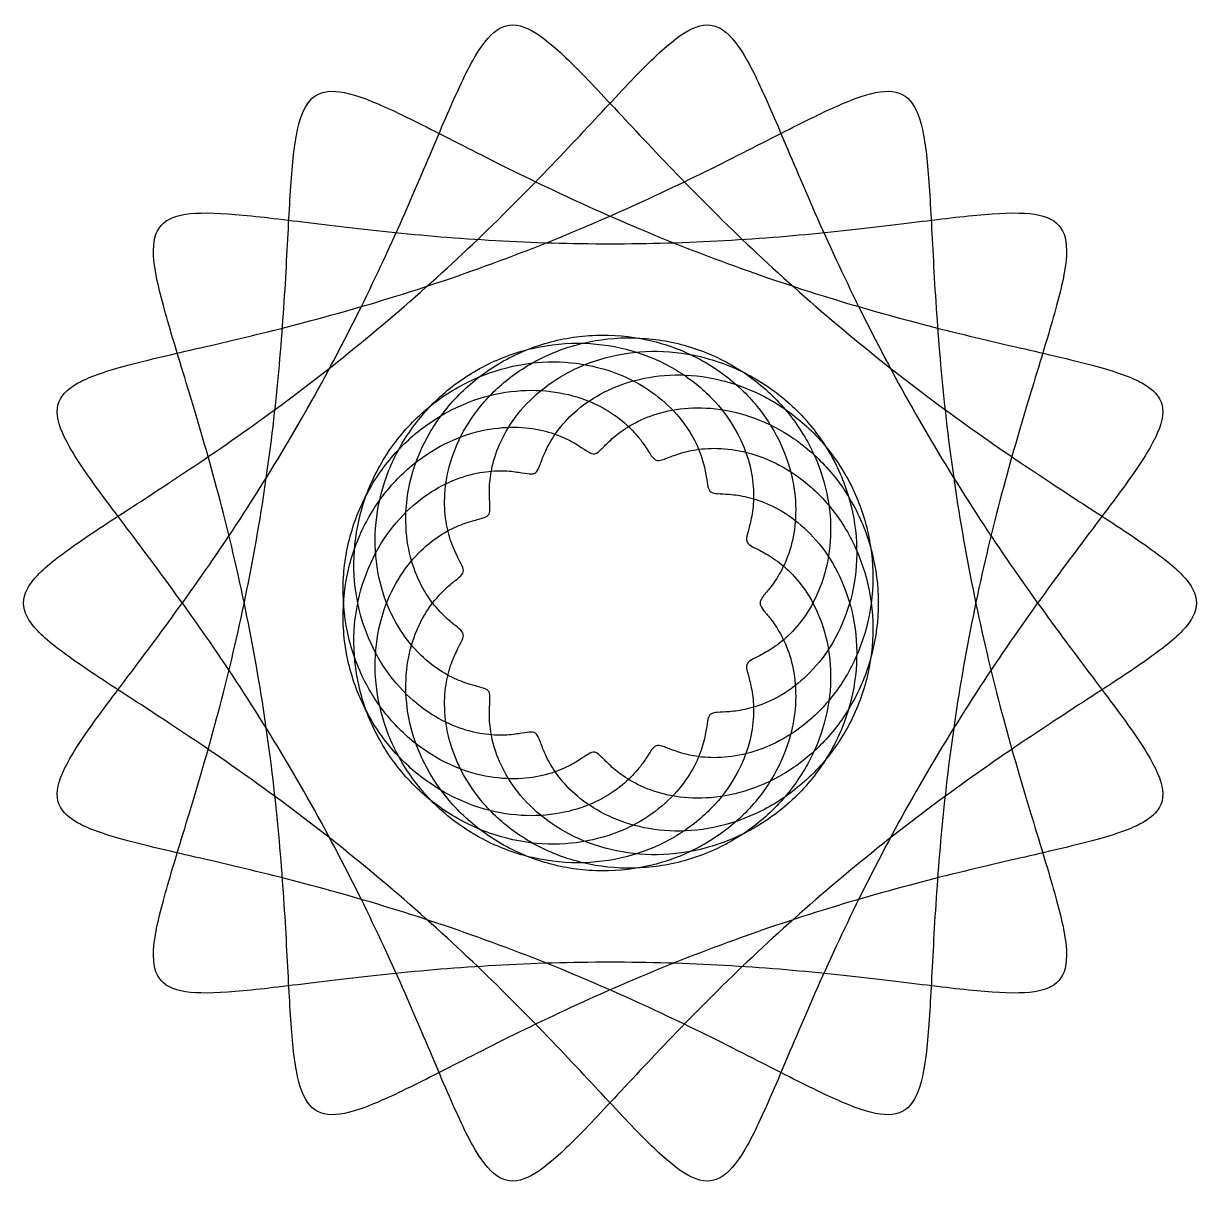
# Model space of a CAD drawing. Extents: x 33 to 134, y 75 to 175.
import ezdxf

# ---------------------------------------------------------------- set-up
doc = ezdxf.new("R2010")
doc.units = 0
doc.layers.get('0').update_dxf_attribs({"linetype": 'CONTINUOUS'})
doc.layers.add('Layer_1', color=7, linetype='CONTINUOUS')

msp = doc.modelspace()

# ---------------------------------------------------------------- linework, layer by layer
at = {"color": 7}
msp.add_lwpolyline([(134.38063, 124.92264), (134.38063, 124.92264)], dxfattribs=at)
for points in [[(71.796605, 171.764942), (72.509586, 173.04469), (73.184738, 173.944109), (73.896663, 174.436604)], [(73.896663, 174.436604), (74.608591, 174.929101), (75.358269, 175.014666), (76.219456, 174.708697)], [(76.219456, 174.708697), (77.080646, 174.402726), (78.054242, 173.705603), (79.198936, 172.67186)], [(88.158842, 172.67186), (89.303535, 173.705603), (90.277132, 174.402726), (91.138321, 174.708697)], [(91.138321, 174.708697), (91.999508, 175.014666), (92.749187, 174.929101), (93.461115, 174.436604)], [(93.461115, 174.436604), (94.17304, 173.944109), (94.848192, 173.04469), (95.561173, 171.764942)], [(79.198936, 172.67186), (80.343629, 171.638117), (81.6601, 170.268472), (83.179988, 168.648249)], [(84.17779, 168.648249), (85.697678, 170.268472), (87.014149, 171.638117), (88.158842, 172.67186)], [(69.480255, 166.851376), (70.331909, 168.825512), (71.083624, 170.485191), (71.796605, 171.764942)], [(95.561173, 171.764942), (96.274153, 170.485191), (97.025869, 168.825512), (97.877523, 166.851376)], [(57.725186, 168.326719), (58.265068, 168.951861), (58.987811, 169.210156), (59.954953, 169.14527)], [(59.954953, 169.14527), (60.922098, 169.080385), (62.134324, 168.693023), (63.624463, 168.057343)], [(79.010042, 163.142198), (80.934244, 165.158162), (82.657905, 167.028022), (84.17779, 168.648249)], [(83.179988, 168.648249), (84.699873, 167.028022), (86.423534, 165.158162), (88.347736, 163.142198)], [(103.733315, 168.057343), (105.223454, 168.693023), (106.43568, 169.080385), (107.402822, 169.14527)], [(107.402822, 169.14527), (108.369966, 169.210156), (109.092709, 168.951861), (109.632592, 168.326719)], [(56.573206, 165.344553), (56.827383, 166.709216), (57.185306, 167.701574), (57.725186, 168.326719)], [(63.624463, 168.057343), (65.114602, 167.42166), (66.883003, 166.538584), (68.925934, 165.500432)], [(98.431844, 165.500432), (100.474774, 166.538584), (102.243176, 167.42166), (103.733315, 168.057343)], [(109.632592, 168.326719), (110.172472, 167.701574), (110.530394, 166.709216), (110.784572, 165.344553)], [(66.587627, 160.083563), (67.676319, 162.589383), (68.628599, 164.877241), (69.480255, 166.851376)], [(97.877523, 166.851376), (98.729179, 164.877241), (99.681459, 162.589383), (100.770151, 160.083563)], [(56.038397, 160.169833), (56.167613, 162.242944), (56.319028, 163.979887), (56.573206, 165.344553)], [(68.925934, 165.500432), (70.968864, 164.462278), (73.28629, 163.270056), (75.835496, 162.019597)], [(91.522279, 162.019597), (94.071488, 163.270056), (96.388913, 164.462278), (98.431844, 165.500432)], [(110.784572, 165.344553), (111.03875, 163.979887), (111.190165, 162.242944), (111.319381, 160.169833)], [(72.676419, 156.76592), (74.961123, 158.965193), (77.085839, 161.126233), (79.010042, 163.142198)], [(88.347736, 163.142198), (90.271939, 161.126233), (92.396654, 158.965193), (94.681359, 156.76592)], [(75.835496, 162.019597), (78.384705, 160.76914), (81.165274, 159.461379), (84.098988, 158.18094)], [(83.25879, 158.18094), (86.192504, 159.461379), (88.973073, 160.76914), (91.522279, 162.019597)], [(55.6461, 153.017221), (55.80126, 155.687854), (55.909185, 158.096719), (56.038397, 160.169833)], [(62.908815, 152.028323), (64.273478, 154.85492), (65.498938, 157.577743), (66.587627, 160.083563)], [(100.770151, 160.083563), (101.85884, 157.577743), (103.0843, 154.85492), (104.448963, 152.028323)], [(111.319381, 160.169833), (111.448593, 158.096719), (111.556518, 155.687854), (111.711678, 153.017221)], [(44.554143, 157.079505), (44.913824, 157.789991), (45.577258, 158.223953), (46.583515, 158.446217)], [(46.583515, 158.446217), (47.58977, 158.668479), (48.93921, 158.679951), (50.632857, 158.562784)], [(50.632857, 158.562784), (52.326503, 158.445613), (54.364331, 158.200794), (56.70681, 157.91339)], [(110.650968, 157.91339), (112.993447, 158.200794), (115.031274, 158.445613), (116.724921, 158.562784)], [(116.724921, 158.562784), (118.418568, 158.679951), (119.768008, 158.668479), (120.774262, 158.446217)], [(120.774262, 158.446217), (121.78052, 158.223953), (122.443954, 157.789991), (122.803635, 157.079505)], [(56.70681, 157.91339), (59.049285, 157.625986), (61.69599, 157.296912), (64.570235, 156.999668)], [(74.105299, 154.484582), (77.238967, 155.648097), (80.325076, 156.900498), (83.25879, 158.18094)], [(84.098988, 158.18094), (87.032702, 156.900498), (90.118811, 155.648097), (93.252479, 154.484582)], [(102.787543, 156.999668), (105.661787, 157.296912), (108.308493, 157.625986), (110.650968, 157.91339)], [(44.315177, 154.081041), (44.137845, 155.381326), (44.194462, 156.369019), (44.554143, 157.079505)], [(64.570235, 156.999668), (67.444476, 156.702423), (70.545503, 156.437707), (73.768311, 156.255143)], [(65.417971, 150.151438), (67.947433, 152.330095), (70.391711, 154.566647), (72.676419, 156.76592)], [(73.768311, 156.255143), (76.991123, 156.072579), (80.334745, 155.972545), (83.678889, 155.972545)], [(83.678889, 155.972545), (87.023033, 155.972545), (90.366655, 156.072579), (93.589464, 156.255143)], [(93.589464, 156.255143), (96.812275, 156.437707), (99.913302, 156.702423), (102.787543, 156.999668)], [(94.681359, 156.76592), (96.966066, 154.566647), (99.410345, 152.330095), (101.939807, 150.151438)], [(122.803635, 157.079505), (123.163316, 156.369019), (123.219932, 155.381326), (123.042601, 154.081041)], [(64.682946, 151.290464), (67.79137, 152.246837), (70.97163, 153.321067), (74.105299, 154.484582)], [(93.252479, 154.484582), (96.386148, 153.321067), (99.566408, 152.246837), (102.674829, 151.290464)], [(45.459331, 149.243326), (44.902876, 151.167528), (44.492508, 152.780759), (44.315177, 154.081041)], [(123.042601, 154.081041), (122.865269, 152.780759), (122.454901, 151.167528), (121.898447, 149.243326)], [(54.992518, 144.325355), (55.287844, 147.414944), (55.49094, 150.346592), (55.6461, 153.017221)], [(111.711678, 153.017221), (111.866838, 150.346592), (112.069931, 147.414944), (112.365259, 144.325355)], [(55.693118, 148.768151), (58.538988, 149.495602), (61.574525, 150.334095), (64.682946, 151.290464)], [(58.430741, 143.355911), (60.040306, 146.272398), (61.544152, 149.201726), (62.908815, 152.028323)], [(102.674829, 151.290464), (105.783253, 150.334095), (108.81879, 149.495602), (111.66466, 148.768151)], [(104.448963, 152.028323), (105.813626, 149.201726), (107.317472, 146.272398), (108.927036, 143.355911)], [(57.675746, 143.862085), (60.274612, 145.852762), (62.888512, 147.972784), (65.417971, 150.151438)], [(101.939807, 150.151438), (104.469266, 147.972784), (107.083163, 145.852762), (109.682032, 143.862085)], [(47.473715, 142.579667), (46.717334, 145.083977), (46.015786, 147.319124), (45.459331, 149.243326)], [(121.898447, 149.243326), (121.341989, 147.319124), (120.640444, 145.083977), (119.884063, 142.579667)], [(47.827345, 146.878239), (50.192011, 147.42393), (52.847248, 148.040704), (55.693118, 148.768151)], [(111.66466, 148.768151), (114.510529, 148.040704), (117.165766, 147.42393), (119.530433, 146.878239)], [(41.677446, 145.387979), (43.389319, 145.857244), (45.462675, 146.332545), (47.827345, 146.878239)], [(119.530433, 146.878239), (121.895102, 146.332545), (123.968459, 145.857244), (125.680332, 145.387979)], [(37.659228, 143.918583), (38.615597, 144.454585), (39.965574, 144.918714), (41.677446, 145.387979)], [(125.680332, 145.387979), (127.392204, 144.918714), (128.74218, 144.454585), (129.69855, 143.918583)], [(53.816764, 134.704866), (54.309258, 137.98921), (54.697193, 141.23577), (54.992518, 144.325355)], [(112.365259, 144.325355), (112.660585, 141.23577), (113.048519, 137.98921), (113.541014, 134.704866)], [(35.961018, 142.016665), (36.140111, 142.773729), (36.702856, 143.382581), (37.659228, 143.918583)], [(50.038748, 138.316836), (52.493997, 140.010482), (55.076877, 141.871405), (57.675746, 143.862085)], [(53.352206, 134.750628), (55.106299, 137.536745), (56.821177, 140.439424), (58.430741, 143.355911)], [(108.927036, 143.355911), (110.536601, 140.439424), (112.251479, 137.536745), (114.005572, 134.750628)], [(109.682032, 143.862085), (112.2809, 141.871405), (114.863781, 140.010482), (117.31903, 138.316836)], [(129.69855, 143.918583), (130.654922, 143.382581), (131.217667, 142.773729), (131.39676, 142.016665)], [(36.524644, 139.238687), (35.986108, 140.353425), (35.781923, 141.259601), (35.961018, 142.016665)], [(49.825616, 134.338634), (49.040384, 137.302303), (48.230096, 140.07536), (47.473715, 142.579667)], [(119.884063, 142.579667), (119.127682, 140.07536), (118.317394, 137.302303), (117.532161, 134.338634)], [(131.39676, 142.016665), (131.575855, 141.259601), (131.37167, 140.353425), (130.833134, 139.238687)], [(39.0615, 135.235178), (37.935352, 136.799965), (37.063178, 138.123948), (36.524644, 139.238687)], [(130.833134, 139.238687), (130.2946, 138.123948), (129.422426, 136.799965), (128.296278, 135.235178)], [(43.167706, 133.738791), (45.256907, 135.096844), (47.583496, 136.623186), (50.038748, 138.316836)], [(117.31903, 138.316836), (119.774281, 136.623186), (122.100871, 135.096844), (124.190071, 133.738791)], [(43.101096, 129.821524), (41.566832, 131.864454), (40.187646, 133.670394), (39.0615, 135.235178)], [(128.296278, 135.235178), (127.170132, 133.670394), (125.790946, 131.864454), (124.256679, 129.821524)], [(48.06462, 126.821135), (49.805545, 129.295696), (51.598116, 131.964508), (53.352206, 134.750628)], [(52.048763, 124.983642), (51.370312, 128.221434), (50.610849, 131.374965), (49.825616, 134.338634)], [(52.048763, 124.86164), (52.727217, 128.099435), (53.324266, 131.420519), (53.816764, 134.704866)], [(113.541014, 134.704866), (114.033512, 131.420519), (114.630561, 128.099435), (115.309015, 124.86164)], [(114.005572, 134.750628), (115.759662, 131.964508), (117.552233, 129.295696), (119.293157, 126.821135)], [(117.532161, 134.338634), (116.746929, 131.374965), (115.987466, 128.221434), (115.309015, 124.983642)], [(37.705916, 130.135349), (39.227644, 131.190615), (41.078506, 132.380735), (43.167706, 133.738791)], [(124.190071, 133.738791), (126.279272, 132.380735), (128.130133, 131.190615), (129.651862, 130.135349)], [(34.190457, 127.312785), (34.992313, 128.158989), (36.184185, 129.080084), (37.705916, 130.135349)], [(48.06462, 123.024145), (46.323696, 125.498706), (44.635364, 127.778593), (43.101096, 129.821524)], [(124.256679, 129.821524), (122.722414, 127.778593), (121.034082, 125.498706), (119.293157, 123.024145)], [(129.651862, 130.135349), (131.173593, 129.080084), (132.365465, 128.158989), (133.16732, 127.312785)], [(32.977147, 124.92264), (32.977147, 125.694365), (33.388599, 126.466582), (34.190457, 127.312785)], [(43.101096, 120.023759), (44.635364, 122.066689), (46.323696, 124.346576), (48.06462, 126.821135)], [(119.293157, 126.821135), (121.034082, 124.346576), (122.722414, 122.066689), (124.256679, 120.023759)], [(133.16732, 127.312785), (133.969179, 126.466582), (134.38063, 125.694365), (134.38063, 124.92264)], [(34.190457, 122.532497), (33.388599, 123.378701), (32.977147, 124.150914), (32.977147, 124.92264)], [(49.825616, 115.506645), (50.610849, 118.470314), (51.370312, 121.623846), (52.048763, 124.86164)], [(53.816764, 115.140417), (53.324266, 118.424761), (52.727217, 121.745848), (52.048763, 124.983642)], [(115.309015, 124.983642), (114.630561, 121.745848), (114.033512, 118.424761), (113.541014, 115.140417)], [(115.309015, 124.86164), (115.987466, 121.623846), (116.746929, 118.470314), (117.532161, 115.506645)], [(134.38063, 124.92264), (134.38063, 124.150914), (133.969179, 123.378701), (133.16732, 122.532497)], [(53.352206, 115.094654), (51.598116, 117.880772), (49.805545, 120.549584), (48.06462, 123.024145)], [(119.293157, 123.024145), (117.552233, 120.549584), (115.759662, 117.880772), (114.005572, 115.094654)], [(37.705916, 119.709933), (36.184185, 120.765199), (34.992313, 121.686293), (34.190457, 122.532497)], [(133.16732, 122.532497), (132.365465, 121.686293), (131.173593, 120.765199), (129.651862, 119.709933)], [(43.167706, 116.106492), (41.078506, 117.464545), (39.227644, 118.654668), (37.705916, 119.709933)], [(39.0615, 114.610101), (40.187646, 116.174888), (41.566832, 117.980828), (43.101096, 120.023759)], [(129.651862, 119.709933), (128.130133, 118.654668), (126.279272, 117.464545), (124.190071, 116.106492)], [(124.256679, 120.023759), (125.790946, 117.980828), (127.170132, 116.174888), (128.296278, 114.610101)], [(50.038748, 111.528446), (47.583496, 113.222093), (45.256907, 114.748436), (43.167706, 116.106492)], [(124.190071, 116.106492), (122.100871, 114.748436), (119.774281, 113.222093), (117.31903, 111.528446)], [(36.524644, 110.606593), (37.063178, 111.721334), (37.935352, 113.045315), (39.0615, 114.610101)], [(47.473715, 107.265612), (48.230096, 109.769923), (49.040384, 112.542979), (49.825616, 115.506645)], [(58.430741, 106.489372), (56.821177, 109.405859), (55.106299, 112.308534), (53.352206, 115.094654)], [(54.992518, 105.519924), (54.697193, 108.609512), (54.309258, 111.85607), (53.816764, 115.140417)], [(114.005572, 115.094654), (112.251479, 112.308534), (110.536601, 109.405859), (108.927036, 106.489372)], [(113.541014, 115.140417), (113.048519, 111.85607), (112.660585, 108.609512), (112.365259, 105.519924)], [(117.532161, 115.506645), (118.317394, 112.542979), (119.127682, 109.769923), (119.884063, 107.265612)], [(128.296278, 114.610101), (129.422426, 113.045315), (130.2946, 111.721334), (130.833134, 110.606593)], [(35.961018, 107.828618), (35.781923, 108.585679), (35.986108, 109.491855), (36.524644, 110.606593)], [(57.675746, 105.983197), (55.076877, 107.973875), (52.493997, 109.834797), (50.038748, 111.528446)], [(117.31903, 111.528446), (114.863781, 109.834797), (112.2809, 107.973875), (109.682032, 105.983197)], [(130.833134, 110.606593), (131.37167, 109.491855), (131.575855, 108.585679), (131.39676, 107.828618)], [(37.659228, 105.926699), (36.702856, 106.462702), (36.140111, 107.071554), (35.961018, 107.828618)], [(131.39676, 107.828618), (131.217667, 107.071554), (130.654922, 106.462702), (129.69855, 105.926699)], [(45.459331, 100.601956), (46.015786, 102.526159), (46.717334, 104.761302), (47.473715, 107.265612)], [(62.908815, 97.816956), (61.544152, 100.643553), (60.040306, 103.572884), (58.430741, 106.489372)], [(108.927036, 106.489372), (107.317472, 103.572884), (105.813626, 100.643553), (104.448963, 97.816956)], [(119.884063, 107.265612), (120.640444, 104.761302), (121.341989, 102.526159), (121.898447, 100.601956)], [(41.677446, 104.457304), (39.965574, 104.926566), (38.615597, 105.390697), (37.659228, 105.926699)], [(55.6461, 96.828058), (55.49094, 99.498688), (55.287844, 102.430336), (54.992518, 105.519924)], [(65.417971, 99.693841), (62.888512, 101.872498), (60.274612, 103.992518), (57.675746, 105.983197)], [(109.682032, 105.983197), (107.083163, 103.992518), (104.469266, 101.872498), (101.939807, 99.693841)], [(112.365259, 105.519924), (112.069931, 102.430336), (111.866838, 99.498688), (111.711678, 96.828058)], [(129.69855, 105.926699), (128.74218, 105.390697), (127.392204, 104.926566), (125.680332, 104.457304)], [(47.827345, 102.967043), (45.462675, 103.512737), (43.389319, 103.988039), (41.677446, 104.457304)], [(125.680332, 104.457304), (123.968459, 103.988039), (121.895102, 103.512737), (119.530433, 102.967043)], [(55.693118, 101.077128), (52.847248, 101.804579), (50.192011, 102.42135), (47.827345, 102.967043)], [(119.530433, 102.967043), (117.165766, 102.42135), (114.510529, 101.804579), (111.66466, 101.077128)], [(44.315177, 95.764238), (44.492508, 97.064524), (44.902876, 98.677751), (45.459331, 100.601956)], [(64.682946, 98.554815), (61.574525, 99.511187), (58.538988, 100.349681), (55.693118, 101.077128)], [(111.66466, 101.077128), (108.81879, 100.349681), (105.783253, 99.511187), (102.674829, 98.554815)], [(121.898447, 100.601956), (122.454901, 98.677751), (122.865269, 97.064524), (123.042601, 95.764238)], [(72.676419, 93.079362), (70.391711, 95.278636), (67.947433, 97.515187), (65.417971, 99.693841)], [(101.939807, 99.693841), (99.410345, 97.515187), (96.966066, 95.278636), (94.681359, 93.079362)], [(74.105299, 95.360697), (70.97163, 96.524215), (67.79137, 97.598446), (64.682946, 98.554815)], [(102.674829, 98.554815), (99.566408, 97.598446), (96.386148, 96.524215), (93.252479, 95.360697)], [(66.587627, 89.761716), (65.498938, 92.267536), (64.273478, 94.99036), (62.908815, 97.816956)], [(104.448963, 97.816956), (103.0843, 94.99036), (101.85884, 92.267536), (100.770151, 89.761716)], [(56.038397, 89.675449), (55.909185, 91.748561), (55.80126, 94.157429), (55.6461, 96.828058)], [(111.711678, 96.828058), (111.556518, 94.157429), (111.448593, 91.748561), (111.319381, 89.675449)], [(44.554143, 92.765777), (44.194462, 93.47626), (44.137845, 94.463956), (44.315177, 95.764238)], [(83.25879, 91.664343), (80.325076, 92.944782), (77.238967, 94.197183), (74.105299, 95.360697)], [(93.252479, 95.360697), (90.118811, 94.197183), (87.032702, 92.944782), (84.098988, 91.664343)], [(123.042601, 95.764238), (123.219932, 94.463956), (123.163316, 93.47626), (122.803635, 92.765777)], [(73.768311, 93.59014), (70.545503, 93.407573), (67.444476, 93.14286), (64.570235, 92.845615)], [(83.678889, 93.872737), (80.334745, 93.872737), (76.991123, 93.772703), (73.768311, 93.59014)], [(93.589464, 93.59014), (90.366655, 93.772703), (87.023033, 93.872737), (83.678889, 93.872737)], [(102.787543, 92.845615), (99.913302, 93.14286), (96.812275, 93.407573), (93.589464, 93.59014)], [(46.583515, 91.399065), (45.577258, 91.621326), (44.913824, 92.055291), (44.554143, 92.765777)], [(64.570235, 92.845615), (61.69599, 92.54837), (59.049285, 92.219296), (56.70681, 91.931892)], [(79.010042, 86.703082), (77.085839, 88.719046), (74.961123, 90.880087), (72.676419, 93.079362)], [(94.681359, 93.079362), (92.396654, 90.880087), (90.271939, 88.719046), (88.347736, 86.703082)], [(110.650968, 91.931892), (108.308493, 92.219296), (105.661787, 92.54837), (102.787543, 92.845615)], [(122.803635, 92.765777), (122.443954, 92.055291), (121.78052, 91.621326), (120.774262, 91.399065)], [(50.632857, 91.282499), (48.93921, 91.165329), (47.58977, 91.176801), (46.583515, 91.399065)], [(56.70681, 91.931892), (54.364331, 91.644485), (52.326503, 91.399669), (50.632857, 91.282499)], [(84.098988, 91.664343), (81.165274, 90.3839), (78.384705, 89.076142), (75.835496, 87.825683)], [(91.522279, 87.825683), (88.973073, 89.076142), (86.192504, 90.3839), (83.25879, 91.664343)], [(116.724921, 91.282499), (115.031274, 91.399669), (112.993447, 91.644485), (110.650968, 91.931892)], [(120.774262, 91.399065), (119.768008, 91.176801), (118.418568, 91.165329), (116.724921, 91.282499)], [(56.573206, 84.50073), (56.319028, 85.865393), (56.167613, 87.602338), (56.038397, 89.675449)], [(69.480255, 82.993903), (68.628599, 84.968039), (67.676319, 87.255896), (66.587627, 89.761716)], [(100.770151, 89.761716), (99.681459, 87.255896), (98.729179, 84.968039), (97.877523, 82.993903)], [(111.319381, 89.675449), (111.190165, 87.602338), (111.03875, 85.865393), (110.784572, 84.50073)], [(75.835496, 87.825683), (73.28629, 86.575224), (70.968864, 85.383002), (68.925934, 84.34485)], [(98.431844, 84.34485), (96.388913, 85.383002), (94.071488, 86.575224), (91.522279, 87.825683)], [(84.17779, 81.197034), (82.657905, 82.817257), (80.934244, 84.687118), (79.010042, 86.703082)], [(88.347736, 86.703082), (86.423534, 84.687118), (84.699873, 82.817257), (83.179988, 81.197034)], [(57.725186, 81.518564), (57.185306, 82.143706), (56.827383, 83.136067), (56.573206, 84.50073)], [(68.925934, 84.34485), (66.883003, 83.306696), (65.114602, 82.423619), (63.624463, 81.787939)], [(103.733315, 81.787939), (102.243176, 82.423619), (100.474774, 83.306696), (98.431844, 84.34485)], [(110.784572, 84.50073), (110.530394, 83.136067), (110.172472, 82.143706), (109.632592, 81.518564)], [(71.796605, 78.080341), (71.083624, 79.360089), (70.331909, 81.019767), (69.480255, 82.993903)], [(97.877523, 82.993903), (97.025869, 81.019767), (96.274153, 79.360089), (95.561173, 78.080341)], [(59.954953, 80.700012), (58.987811, 80.635126), (58.265068, 80.893419), (57.725186, 81.518564)], [(63.624463, 81.787939), (62.134324, 81.152256), (60.922098, 80.764895), (59.954953, 80.700012)], [(83.179988, 81.197034), (81.6601, 79.576807), (80.343629, 78.207163), (79.198936, 77.17342)], [(88.158842, 77.17342), (87.014149, 78.207163), (85.697678, 79.576807), (84.17779, 81.197034)], [(107.402822, 80.700012), (106.43568, 80.764895), (105.223454, 81.152256), (103.733315, 81.787939)], [(109.632592, 81.518564), (109.092709, 80.893419), (108.369966, 80.635126), (107.402822, 80.700012)], [(73.896663, 75.408676), (73.184738, 75.901173), (72.509586, 76.80059), (71.796605, 78.080341)], [(79.198936, 77.17342), (78.054242, 76.139679), (77.080646, 75.442556), (76.219456, 75.136585)], [(91.138321, 75.136585), (90.277132, 75.442556), (89.303535, 76.139679), (88.158842, 77.17342)], [(95.561173, 78.080341), (94.848192, 76.80059), (94.17304, 75.901173), (93.461115, 75.408676)], [(76.219456, 75.136585), (75.358269, 74.830614), (74.608591, 74.916181), (73.896663, 75.408676)], [(93.461115, 75.408676), (92.749187, 74.916181), (91.999508, 74.830614), (91.138321, 75.136585)]]:
    msp.add_open_spline(points, degree=3, dxfattribs=at)
at = {"layer": 'Layer_1', "color": 7}
msp.add_lwpolyline([(96.649103, 124.92264), (96.649103, 124.92264)], dxfattribs=at)
for points in [[(78.045155, 147.344721), (79.469028, 147.76815), (80.955001, 148.013486), (82.445087, 148.06966)], [(82.445087, 148.06966), (83.935172, 148.125836), (85.42883, 147.99285), (86.868003, 147.680726)], [(73.405743, 145.695872), (74.754545, 146.330536), (76.179894, 146.79224), (77.62437, 147.067904)], [(74.011423, 145.571372), (75.26, 146.319969), (76.621279, 146.921289), (78.045155, 147.344721)], [(77.62437, 147.067904), (79.068843, 147.343567), (80.531905, 147.433189), (81.955778, 147.344721)], [(78.83214, 146.573128), (80.126329, 147.102239), (81.518204, 147.48095), (82.957379, 147.680726)], [(81.955778, 147.344721), (83.379654, 147.25625), (84.763844, 146.989889), (86.058034, 146.573128)], [(82.957379, 147.680726), (84.396552, 147.8805), (85.882525, 147.901136), (87.357311, 147.733654)], [(86.868003, 147.680726), (88.307175, 147.3686), (89.691365, 146.877536), (90.970258, 146.237123)], [(87.357311, 147.733654), (88.832097, 147.566175), (90.29516, 147.210584), (91.68872, 146.678967)], [(75.279925, 144.579491), (76.341831, 145.364887), (77.537953, 146.044021), (78.83214, 146.573128)], [(80.192149, 144.915496), (81.269355, 145.477237), (82.465474, 145.931671), (83.744364, 146.237123)], [(83.744364, 146.237123), (85.023254, 146.542578), (86.384534, 146.698683), (87.778096, 146.678967)], [(86.058034, 146.573128), (87.352223, 146.156371), (88.556028, 145.58959), (89.633233, 144.915496)], [(87.778096, 146.678967), (89.171659, 146.659268), (90.597008, 146.463522), (91.996723, 146.084808)], [(90.970258, 146.237123), (92.249148, 145.59671), (93.422354, 144.80732), (94.45395, 143.91374)], [(91.68872, 146.678967), (93.082285, 146.147354), (94.405851, 145.439924), (95.60967, 144.588276)], [(91.996723, 146.084808), (93.396435, 145.706094), (94.769977, 145.144404), (96.060404, 144.413745)], [(69.639742, 143.306149), (70.785183, 144.253792), (72.056941, 145.061208), (73.405743, 145.695872)], [(70.640513, 142.930644), (71.627348, 143.927273), (72.762844, 144.822775), (74.011423, 145.571372)], [(73.252686, 144.802681), (74.594026, 145.27739), (75.967565, 145.573108), (77.316367, 145.695872)], [(77.316367, 145.695872), (78.665169, 145.818636), (79.988737, 145.768643), (81.237317, 145.571372)], [(81.237317, 145.571372), (82.485893, 145.374105), (83.659102, 145.029929), (84.721009, 144.579491)], [(69.383227, 142.856471), (70.602749, 143.67428), (71.911348, 144.327972), (73.252686, 144.802681)], [(72.514892, 141.958425), (73.290537, 142.902919), (74.218018, 143.794092), (75.279925, 144.579491)], [(77.335609, 142.960182), (78.156864, 143.685188), (79.114944, 144.353753), (80.192149, 144.915496)], [(84.721009, 144.579491), (85.782915, 144.129053), (86.733309, 143.572838), (87.554565, 142.960182)], [(85.012866, 143.91374), (86.044461, 144.255994), (87.179957, 144.494057), (88.383776, 144.588276)], [(88.383776, 144.588276), (89.587595, 144.682496), (90.859353, 144.632504), (92.149778, 144.413745)], [(89.633233, 144.915496), (90.710439, 144.241403), (91.66083, 143.460485), (92.466789, 142.624176)], [(92.149778, 144.413745), (93.440205, 144.194986), (94.748804, 143.807266), (96.019239, 143.245407)], [(95.60967, 144.588276), (96.813486, 143.736629), (97.897174, 142.741141), (98.825631, 141.648517)], [(96.060404, 144.413745), (97.350828, 143.683088), (98.557647, 142.783669), (99.632186, 141.748875)], [(66.617997, 140.09124), (67.475552, 141.27102), (68.494298, 142.358506), (69.639742, 143.306149)], [(73.293851, 142.856471), (74.513375, 143.16238), (75.720191, 143.304374), (76.865632, 143.306149)], [(76.865632, 143.306149), (78.011076, 143.307843), (79.094765, 143.169847), (80.081597, 142.930644)], [(82.247833, 142.624176), (83.053789, 143.125527), (83.981273, 143.571486), (85.012866, 143.91374)], [(94.45395, 143.91374), (95.485545, 143.020157), (96.375316, 142.022874), (97.106201, 140.97533)], [(96.019239, 143.245407), (97.289674, 142.683545), (98.52141, 141.947551), (99.658822, 141.053057)], [(66.041321, 139.945461), (67.03375, 141.05694), (68.163705, 142.038661), (69.383227, 142.856471)], [(68.14321, 139.693203), (68.815718, 140.836742), (69.653678, 141.934013), (70.640513, 142.930644)], [(69.65427, 141.441993), (70.842592, 142.08054), (72.074329, 142.550561), (73.293851, 142.856471)], [(75.279925, 140.668865), (75.82993, 141.454264), (76.514353, 142.235178), (77.335609, 142.960182)], [(80.081597, 142.930644), (81.068432, 142.691438), (81.958203, 142.351592), (82.733848, 141.958425)], [(80.192149, 141.00487), (80.757454, 141.566613), (81.441877, 142.122828), (82.247833, 142.624176)], [(87.554565, 142.960182), (88.37582, 142.347528), (89.067928, 141.678963), (89.633233, 141.00487)], [(92.466789, 142.624176), (93.272745, 141.78787), (93.934255, 140.896697), (94.45395, 140.003114)], [(66.275938, 139.037101), (67.321563, 139.996385), (68.465946, 140.803448), (69.65427, 141.441993)], [(70.640513, 139.020018), (71.115448, 140.016649), (71.739246, 141.013932), (72.514892, 141.958425)], [(78.83214, 139.347238), (79.180461, 139.876345), (79.626844, 140.443129), (80.192149, 141.00487)], [(82.733848, 141.958425), (83.509491, 141.565262), (84.171003, 141.119303), (84.721009, 140.668865)], [(85.012866, 140.003114), (85.532561, 140.345367), (86.15636, 140.685214), (86.887245, 140.97533)], [(86.887245, 140.97533), (87.61813, 141.265446), (88.45609, 141.505306), (89.384547, 141.648517)], [(89.384547, 141.648517), (90.313008, 141.791725), (91.331754, 141.837801), (92.406292, 141.748875)], [(89.633233, 141.00487), (90.198538, 140.330779), (90.637233, 139.651645), (90.970258, 139.011232)], [(92.406292, 141.748875), (93.480831, 141.659947), (94.610784, 141.435654), (95.748196, 141.053057)], [(95.748196, 141.053057), (96.88561, 140.670462), (98.02999, 140.129371), (99.126525, 139.426034)], [(97.106201, 140.97533), (97.837083, 139.927789), (98.409074, 138.830517), (98.825631, 137.737891)], [(98.825631, 141.648517), (99.754092, 140.555891), (100.52711, 139.366618), (101.128717, 138.135929)], [(99.632186, 141.748875), (100.706724, 140.714082), (101.648604, 139.544291), (102.424052, 138.287826)], [(99.658822, 141.053057), (100.796234, 140.158562), (101.838831, 139.105774), (102.739472, 137.929503)], [(63.510708, 136.271871), (64.194365, 137.593125), (65.048892, 138.833983), (66.041321, 139.945461)], [(64.544792, 136.332514), (65.064287, 137.639889), (65.760442, 138.911464), (66.617997, 140.09124)], [(70.186561, 139.037101), (71.232189, 139.484485), (72.274786, 139.77985), (73.267214, 139.945461)], [(73.267214, 139.945461), (74.259643, 140.111075), (75.201526, 140.147298), (76.059081, 140.09124)], [(74.011423, 138.345479), (74.314135, 139.094079), (74.729919, 139.883468), (75.279925, 140.668865)], [(76.059081, 140.09124), (76.916636, 140.035183), (77.689656, 139.887324), (78.362164, 139.693203)], [(83.744364, 139.011232), (84.077387, 139.316684), (84.493171, 139.66086), (85.012866, 140.003114)], [(84.721009, 140.668865), (85.271017, 140.218427), (85.709712, 139.763995), (86.058034, 139.347238)], [(94.45395, 140.003114), (94.973645, 139.109533), (95.351719, 138.214031), (95.60967, 137.362386)], [(63.483047, 135.738555), (64.283934, 136.966513), (65.230313, 138.077813), (66.275938, 139.037101)], [(66.617997, 136.180617), (66.963654, 137.360393), (67.4707, 138.549666), (68.14321, 139.693203)], [(67.095991, 137.235087), (68.092774, 137.990113), (69.140936, 138.589714), (70.186561, 139.037101)], [(69.639742, 136.080259), (69.839315, 137.027899), (70.165578, 138.023387), (70.640513, 139.020018)], [(78.045155, 137.903637), (78.233194, 138.327066), (78.483818, 138.818127), (78.83214, 139.347238)], [(78.362164, 139.693203), (79.034674, 139.499082), (79.606662, 139.259221), (80.081597, 139.020018)], [(80.081597, 139.020018), (80.556532, 138.780815), (80.934605, 138.542749), (81.237317, 138.345479)], [(82.957379, 138.239642), (83.160715, 138.439416), (83.411342, 138.705778), (83.744364, 139.011232)], [(86.058034, 139.347238), (86.406355, 138.930477), (86.664665, 138.551766), (86.868003, 138.239642)], [(90.970258, 139.011232), (91.30328, 138.370819), (91.530994, 137.7695), (91.68872, 137.237883)], [(99.126525, 139.426034), (100.223063, 138.7227), (101.271225, 137.857124), (102.217099, 136.84615)], [(73.405743, 136.254788), (73.518708, 136.889452), (73.708712, 137.596881), (74.011423, 138.345479)], [(81.237317, 138.345479), (81.540025, 138.148211), (81.767739, 137.992105), (81.955778, 137.903637)], [(82.445087, 137.850706), (82.597512, 137.90688), (82.754041, 138.039866), (82.957379, 138.239642)], [(86.868003, 138.239642), (87.071341, 137.927516), (87.220182, 137.68218), (87.357311, 137.514701)], [(89.384547, 137.737891), (89.801107, 137.881099), (90.308156, 138.028961), (90.909761, 138.135929)], [(90.909761, 138.135929), (91.511366, 138.242896), (92.207523, 138.308457), (92.982968, 138.287826)], [(92.982968, 138.287826), (93.758413, 138.267196), (94.61294, 138.159906), (95.513581, 137.929503)], [(95.513581, 137.929503), (96.414223, 137.699102), (97.360602, 137.345227), (98.306472, 136.84615)], [(101.128717, 138.135929), (101.730322, 136.905239), (102.160505, 135.633665), (102.424052, 134.377203)], [(102.424052, 138.287826), (103.199494, 137.031364), (103.808296, 135.688723), (104.236004, 134.316556)], [(102.739472, 137.929503), (103.640114, 136.753234), (104.398425, 135.453864), (104.982326, 134.080923)], [(64.31433, 134.521026), (65.154339, 135.569623), (66.09921, 136.480063), (67.095991, 137.235087)], [(77.62437, 136.848947), (77.731185, 137.124613), (77.857116, 137.480205), (78.045155, 137.903637)], [(81.955778, 137.903637), (82.143817, 137.815166), (82.292661, 137.79453), (82.445087, 137.850706)], [(87.357311, 137.514701), (87.494437, 137.347222), (87.620368, 137.257599), (87.778096, 137.237883)], [(87.778096, 137.237883), (87.935824, 137.218184), (88.125825, 137.268163), (88.383776, 137.362386)], [(88.383776, 137.362386), (88.641727, 137.456606), (88.96799, 137.594683), (89.384547, 137.737891)], [(91.68872, 137.237883), (91.846448, 136.70627), (91.934668, 136.244566), (91.996723, 135.865852)], [(95.60967, 137.362386), (95.867621, 136.510738), (96.005811, 135.70332), (96.060404, 134.972661)], [(98.825631, 137.737891), (99.242191, 136.645265), (99.503512, 135.557775), (99.632186, 134.522982)], [(61.986516, 132.125608), (62.314469, 133.549462), (62.82705, 134.950616), (63.510708, 136.271871)], [(63.510708, 132.361244), (63.682468, 133.682499), (64.025295, 135.02514), (64.544792, 136.332514)], [(66.041321, 132.719568), (66.087885, 133.831049), (66.272342, 135.000838), (66.617997, 136.180617)], [(69.383227, 133.415387), (69.366915, 134.233196), (69.440165, 135.132616), (69.639742, 136.080259)], [(70.708938, 135.738555), (71.509825, 136.020645), (72.268134, 136.18645), (72.951792, 136.271871)], [(72.951792, 136.271871), (73.635449, 136.357288), (74.244251, 136.3628), (74.763746, 136.332514)], [(73.252686, 134.583724), (73.256354, 135.058434), (73.292775, 135.620126), (73.405743, 136.254788)], [(74.763746, 136.332514), (75.283241, 136.302232), (75.713426, 136.236675), (76.059081, 136.180617)], [(76.059081, 136.180617), (76.404738, 136.124559), (76.666059, 136.078483), (76.865632, 136.080259)], [(76.865632, 136.080259), (77.065209, 136.081952), (77.203402, 136.132024), (77.316367, 136.254788)], [(77.316367, 136.254788), (77.429335, 136.377552), (77.517554, 136.573284), (77.62437, 136.848947)], [(98.306472, 136.84615), (99.252343, 136.347077), (100.197217, 135.702609), (101.088136, 134.909962)], [(102.217099, 136.84615), (103.162969, 135.835177), (104.006057, 134.679011), (104.70108, 133.413428)], [(61.549099, 131.755796), (62.027139, 133.166362), (62.68216, 134.510598), (63.483047, 135.738555)], [(68.224956, 134.521026), (69.064962, 135.057722), (69.90805, 135.456466), (70.708938, 135.738555)], [(91.996723, 135.865852), (92.058778, 135.487138), (92.095187, 135.191419), (92.149778, 134.972661)], [(92.149778, 134.972661), (92.204368, 134.753904), (92.277621, 134.611907), (92.406292, 134.522982)], [(96.060404, 134.972661), (96.114994, 134.242004), (96.086453, 133.58831), (96.019239, 133.02645)], [(101.088136, 134.909962), (101.979053, 134.117313), (102.815489, 133.176491), (103.545496, 132.105034)], [(62.154647, 130.997436), (62.739671, 132.285877), (63.474323, 133.472427), (64.31433, 134.521026)], [(65.767593, 132.493971), (66.548511, 133.309477), (67.384947, 133.984324), (68.224956, 134.521026)], [(73.293851, 133.415387), (73.277538, 133.721296), (73.249008, 134.109018), (73.252686, 134.583724)], [(92.406292, 134.522982), (92.534963, 134.434056), (92.719421, 134.39783), (92.982968, 134.377203)], [(92.982968, 134.377203), (93.246513, 134.356572), (93.589342, 134.351069), (94.01705, 134.316556)], [(94.01705, 134.316556), (94.444758, 134.282052), (94.957338, 134.218029), (95.541245, 134.080923)], [(95.541245, 134.080923), (96.125146, 133.943814), (96.780167, 133.733143), (97.47519, 133.413428)], [(99.632186, 134.522982), (99.760857, 133.488189), (99.757244, 132.506467), (99.658828, 131.611972)], [(102.424052, 134.377203), (102.687597, 133.120741), (102.784698, 131.87988), (102.739472, 130.703612)], [(104.236004, 134.316556), (104.663714, 132.944392), (104.910323, 131.543237), (104.982326, 130.170297)], [(104.982326, 134.080923), (105.56623, 132.70798), (105.975523, 131.26196), (106.197614, 129.800484)], [(69.65427, 131.223036), (69.504935, 131.861584), (69.399539, 132.597577), (69.383227, 133.415387)], [(73.267214, 132.719568), (73.313778, 132.885181), (73.310163, 133.109477), (73.293856, 133.415387)], [(96.019239, 133.02645), (95.952014, 132.464591), (95.846618, 131.99457), (95.748196, 131.611972)], [(97.47519, 133.413428), (98.170213, 133.093713), (98.904865, 132.664591), (99.634873, 132.105034)], [(104.70108, 133.413428), (105.396106, 132.147848), (105.942686, 130.773228), (106.310726, 129.339804)], [(61.549099, 127.845169), (61.515241, 129.255736), (61.658562, 130.701755), (61.986516, 132.125608)], [(63.483047, 128.512662), (63.338067, 129.740622), (63.33895, 131.039993), (63.510705, 132.361244)], [(63.643885, 129.643182), (64.261802, 130.722306), (64.986676, 131.678461), (65.767593, 132.493971)], [(66.275938, 129.596014), (66.085728, 130.555301), (65.99476, 131.608089), (66.041321, 132.719568)], [(70.990183, 131.755796), (71.468223, 131.930525), (71.877515, 132.039412), (72.205469, 132.125608)], [(72.205469, 132.125608), (72.533423, 132.211805), (72.780034, 132.275827), (72.951792, 132.361244)], [(72.951792, 132.361244), (73.123552, 132.446664), (73.220653, 132.553957), (73.267214, 132.719568)], [(99.634873, 132.105034), (100.364877, 131.545475), (101.089751, 130.855292), (101.758581, 130.032118)], [(103.545496, 132.105034), (104.275503, 131.033575), (104.898591, 129.831695), (105.371525, 128.535587)], [(60.658115, 127.384492), (60.770206, 128.868829), (61.07106, 130.345229), (61.549099, 131.755796)], [(60.878655, 126.877954), (61.134605, 128.319046), (61.569625, 129.708996), (62.154647, 130.997436)], [(67.554512, 129.643182), (68.172429, 130.210406), (68.795516, 130.654864), (69.38054, 130.997436)], [(69.38054, 130.997436), (69.965562, 131.340012), (70.512144, 131.581063), (70.990183, 131.755796)], [(70.186561, 129.596014), (69.996352, 130.043401), (69.803603, 130.584492), (69.65427, 131.223036)], [(95.748196, 131.611972), (95.649773, 131.229378), (95.558808, 130.934013), (95.513581, 130.703612)], [(99.658822, 131.611972), (99.5604, 130.717478), (99.367648, 129.910415), (99.126525, 129.207081)], [(95.513581, 130.703612), (95.468355, 130.473209), (95.469239, 130.307403), (95.541239, 130.170297)], [(95.541245, 130.170297), (95.613248, 130.03319), (95.756566, 129.924303), (95.978658, 129.800484)], [(95.978658, 129.800484), (96.200747, 129.676662), (96.501602, 129.537394), (96.869642, 129.339804)], [(101.758581, 130.032118), (102.427408, 129.208943), (103.039666, 128.252789), (103.545496, 127.181332)], [(102.739472, 130.703612), (102.694249, 129.527341), (102.507062, 128.416043), (102.217099, 127.405066)], [(104.982326, 130.170297), (105.054329, 128.797353), (104.951925, 127.453118), (104.70108, 126.187537)], [(106.197614, 129.800484), (106.419704, 128.339005), (106.454586, 126.862604), (106.310726, 125.429178)], [(62.154647, 126.073737), (62.515493, 127.362177), (63.025968, 128.564057), (63.643885, 129.643182)], [(65.767593, 127.570268), (66.324333, 128.385775), (66.936595, 129.075957), (67.554512, 129.643182)], [(67.095991, 127.01613), (66.755117, 127.771157), (66.466147, 128.636729), (66.275938, 129.596014)], [(70.708938, 128.512662), (70.563957, 128.794754), (70.376773, 129.14863), (70.186561, 129.596014)], [(96.869642, 129.339804), (97.23768, 129.142215), (97.6727, 128.885827), (98.145634, 128.535587)], [(99.126525, 129.207081), (98.885406, 128.503743), (98.596436, 127.904143), (98.306472, 127.405066)], [(106.310726, 129.339804), (106.678764, 127.906381), (106.868059, 126.414644), (106.868059, 124.92264)], [(62.154647, 123.771546), (61.793803, 125.059986), (61.58296, 126.434603), (61.549099, 127.845169)], [(64.31433, 125.079942), (63.918502, 126.128539), (63.628024, 127.284704), (63.483047, 128.512662)], [(70.990183, 127.845169), (70.956325, 128.019902), (70.853918, 128.230572), (70.708938, 128.512662)], [(70.877072, 127.384492), (70.989159, 127.531169), (71.024044, 127.67044), (70.990183, 127.845169)], [(98.145634, 128.535587), (98.618568, 128.185346), (99.129043, 127.740888), (99.634873, 127.181332)], [(105.371525, 128.535587), (105.844459, 127.239478), (106.166866, 125.849525), (106.310726, 124.416102)], [(60.878655, 122.967328), (60.622708, 124.40842), (60.546028, 125.900156), (60.658115, 127.384492)], [(60.658115, 122.46079), (60.546028, 123.945126), (60.622708, 125.436863), (60.878655, 126.877954)], [(64.31433, 124.76534), (64.710158, 125.81394), (65.210854, 126.754762), (65.767593, 127.570268)], [(68.224956, 125.079942), (67.829128, 125.616638), (67.436867, 126.261107), (67.095991, 127.01613)], [(69.38054, 126.073737), (69.741384, 126.416309), (70.063789, 126.672697), (70.319739, 126.877954)], [(70.319739, 126.877954), (70.575689, 127.083209), (70.764981, 127.237813), (70.877072, 127.384492)], [(98.306472, 127.405066), (98.016509, 126.905993), (97.726032, 126.507253), (97.47519, 126.187537)], [(99.634873, 127.181332), (100.140699, 126.621773), (100.641396, 125.946926), (101.088136, 125.154276)], [(102.217099, 127.405066), (101.927135, 126.394093), (101.534874, 125.483655), (101.088136, 124.691006)], [(103.545496, 127.181332), (104.051326, 126.109875), (104.450238, 124.923326), (104.70108, 123.657745)], [(61.549099, 122.00011), (61.58296, 123.410677), (61.793803, 124.785296), (62.154647, 126.073737)], [(68.224956, 124.76534), (68.620784, 125.30204), (69.019694, 125.731161), (69.38054, 126.073737)], [(97.47519, 126.187537), (97.224345, 125.867822), (97.013502, 125.62677), (96.869642, 125.429178)], [(104.70108, 126.187537), (104.450238, 124.921954), (104.051326, 123.735407), (103.545496, 122.66395)], [(63.483047, 121.332618), (63.628024, 122.560578), (63.918502, 123.716741), (64.31433, 124.76534)], [(65.767593, 122.275014), (65.210854, 123.090521), (64.710158, 124.031342), (64.31433, 125.079942)], [(67.095991, 122.829149), (67.436867, 123.584175), (67.829128, 124.228641), (68.224956, 124.76534)], [(69.38054, 123.771546), (69.019694, 124.114118), (68.620784, 124.543243), (68.224956, 125.079942)], [(96.869642, 125.429178), (96.725782, 125.231588), (96.649103, 125.076984), (96.649103, 124.92264)], [(96.649103, 124.92264), (96.649103, 124.768295), (96.725782, 124.613691), (96.869642, 124.416102)], [(101.088136, 125.154276), (101.534874, 124.361627), (101.927135, 123.45119), (102.217099, 122.440213)], [(106.310726, 125.429178), (106.166866, 123.995754), (105.844459, 122.605801), (105.371525, 121.309693)], [(106.868059, 124.92264), (106.868059, 123.430638), (106.678764, 121.938902), (106.310726, 120.505478)], [(63.643885, 120.202098), (63.025968, 121.281222), (62.515493, 122.483105), (62.154647, 123.771546)], [(70.319739, 122.967328), (70.063789, 123.172585), (69.741384, 123.42897), (69.38054, 123.771546)], [(96.869642, 124.416102), (97.013502, 124.218512), (97.224345, 123.977461), (97.47519, 123.657745)], [(101.088136, 124.691006), (100.641396, 123.898357), (100.140699, 123.223507), (99.634873, 122.66395)], [(106.310726, 124.416102), (106.454586, 122.982678), (106.419704, 121.506278), (106.197614, 120.044798)], [(62.154647, 118.847843), (61.569625, 120.136284), (61.134605, 121.526236), (60.878655, 122.967328)], [(66.275938, 120.249266), (66.466147, 121.20855), (66.755117, 122.074126), (67.095991, 122.829149)], [(70.877072, 122.46079), (70.764981, 122.607466), (70.575689, 122.762071), (70.319739, 122.967328)], [(97.47519, 123.657745), (97.726032, 123.33803), (98.016509, 122.939289), (98.306472, 122.440213)], [(104.70108, 123.657745), (104.951925, 122.392162), (105.054329, 121.047926), (104.982326, 119.674986)], [(61.549099, 118.089487), (61.07106, 119.500053), (60.770206, 120.976453), (60.658115, 122.46079)], [(61.986516, 117.719671), (61.658562, 119.143527), (61.515241, 120.589544), (61.549099, 122.00011)], [(67.554512, 120.202098), (66.936595, 120.769322), (66.324333, 121.459505), (65.767593, 122.275014)], [(70.708938, 121.332618), (70.853918, 121.61471), (70.956325, 121.825381), (70.990183, 122.00011)], [(70.990183, 122.00011), (71.024044, 122.174842), (70.989055, 122.314111), (70.877072, 122.46079)], [(99.634873, 122.66395), (99.129043, 122.104391), (98.618568, 121.659936), (98.145634, 121.309693)], [(98.306472, 122.440213), (98.596436, 121.94114), (98.885406, 121.341536), (99.126525, 120.638202)], [(103.545496, 122.66395), (103.039666, 121.592494), (102.427408, 120.636336), (101.758581, 119.813162)], [(102.217099, 122.440213), (102.507062, 121.429239), (102.694249, 120.317939), (102.739472, 119.14167)], [(63.510708, 117.484035), (63.33895, 118.80529), (63.338067, 120.104661), (63.48305, 121.332618)], [(70.186561, 120.249266), (70.376773, 120.696653), (70.563957, 121.050528), (70.708938, 121.332618)], [(98.145634, 121.309693), (97.6727, 120.959455), (97.23768, 120.703068), (96.869642, 120.505478)], [(105.371525, 121.309693), (104.898591, 120.013587), (104.275503, 118.811705), (103.545496, 117.740248)], [(65.767593, 117.351312), (64.986676, 118.166818), (64.261802, 119.122976), (63.643885, 120.202098)], [(66.041321, 117.125712), (65.99476, 118.23719), (66.085728, 119.289981), (66.275938, 120.249266)], [(69.38054, 118.847843), (68.795516, 119.190416), (68.172429, 119.634873), (67.554512, 120.202098)], [(69.65427, 118.622243), (69.803603, 119.260788), (69.996352, 119.801878), (70.186561, 120.249266)], [(95.541245, 119.674986), (95.469239, 119.537876), (95.468355, 119.372071), (95.513587, 119.14167)], [(95.978658, 120.044798), (95.756566, 119.920979), (95.613248, 119.812092), (95.541245, 119.674986)], [(96.869642, 120.505478), (96.501602, 120.307886), (96.200747, 120.168618), (95.978658, 120.044798)], [(99.126525, 120.638202), (99.367648, 119.934864), (99.5604, 119.127802), (99.658822, 118.233307)], [(101.758581, 119.813162), (101.089751, 118.989987), (100.364877, 118.299804), (99.634873, 117.740248)], [(104.982326, 119.674986), (104.910323, 118.302042), (104.663714, 116.900888), (104.236004, 115.528724)], [(106.310726, 120.505478), (105.942686, 119.072052), (105.396106, 117.697435), (104.70108, 116.431852)], [(106.197614, 120.044798), (105.975523, 118.583322), (105.56623, 117.137303), (104.982326, 115.764359)], [(64.31433, 115.324256), (63.474323, 116.372856), (62.739671, 117.559403), (62.154647, 118.847843)], [(70.990183, 118.089487), (70.512144, 118.264216), (69.965562, 118.50527), (69.38054, 118.847843)], [(95.513581, 119.14167), (95.558808, 118.911267), (95.649773, 118.615904), (95.748196, 118.233307)], [(102.739472, 119.14167), (102.784698, 117.965402), (102.687597, 116.724541), (102.424052, 115.46808)], [(63.483047, 114.106724), (62.68216, 115.334684), (62.027139, 116.67892), (61.549099, 118.089487)], [(63.510708, 113.573412), (62.82705, 114.894663), (62.314469, 116.295818), (61.986516, 117.719671)], [(69.383227, 116.429893), (69.399539, 117.247705), (69.504935, 117.983698), (69.65427, 118.622243)], [(72.205469, 117.719671), (71.877515, 117.805867), (71.468223, 117.914754), (70.990183, 118.089487)], [(72.951792, 117.484035), (72.780034, 117.569455), (72.533423, 117.633478), (72.205469, 117.719671)], [(95.748196, 118.233307), (95.846618, 117.850712), (95.952014, 117.380691), (96.019239, 116.818832)], [(99.634873, 117.740248), (98.904865, 117.180692), (98.170213, 116.751567), (97.47519, 116.431852)], [(99.658822, 118.233307), (99.757244, 117.338812), (99.760857, 116.357094), (99.63218, 115.322298)], [(103.545496, 117.740248), (102.815489, 116.668791), (101.979053, 115.72797), (101.088136, 114.93532)], [(64.544792, 113.512765), (64.025295, 114.82014), (63.682468, 116.162784), (63.510708, 117.484035)], [(68.224956, 115.324256), (67.384947, 115.860956), (66.548511, 116.535805), (65.767593, 117.351312)], [(66.617997, 113.664665), (66.272342, 114.844442), (66.087885, 116.014233), (66.041321, 117.125712)], [(73.267214, 117.125712), (73.220653, 117.291323), (73.123552, 117.398618), (72.951792, 117.484035)], [(73.293851, 116.429893), (73.310163, 116.735805), (73.313775, 116.960101), (73.267209, 117.125712)], [(96.019239, 116.818832), (96.086462, 116.25697), (96.114994, 115.603278), (96.060404, 114.872619)], [(69.639742, 113.765024), (69.440165, 114.712667), (69.366915, 115.612083), (69.383227, 116.429893)], [(73.252686, 115.261555), (73.249017, 115.736264), (73.277549, 116.123984), (73.293851, 116.429893)], [(95.541245, 115.764359), (94.957338, 115.627253), (94.444758, 115.563231), (94.01705, 115.528724)], [(97.47519, 116.431852), (96.780167, 116.112136), (96.125146, 115.901466), (95.541245, 115.764359)], [(104.70108, 116.431852), (104.006057, 115.166271), (103.162969, 114.010105), (102.217099, 112.999129)], [(104.982326, 115.764359), (104.398425, 114.391419), (103.640114, 113.092045), (102.739472, 111.915777)], [(67.095991, 112.610196), (66.09921, 113.365219), (65.154339, 114.27566), (64.31433, 115.324256)], [(70.708938, 114.106724), (69.90805, 114.388817), (69.064962, 114.787557), (68.224956, 115.324256)], [(73.405743, 113.590492), (73.292775, 114.225156), (73.256366, 114.786846), (73.252686, 115.261555)], [(92.149778, 114.872619), (92.095187, 114.65386), (92.058778, 114.358142), (91.996723, 113.979428)], [(92.406292, 115.322298), (92.277621, 115.233372), (92.204368, 115.091378), (92.149778, 114.872619)], [(92.982968, 115.46808), (92.719421, 115.447449), (92.534963, 115.411226), (92.406292, 115.322298)], [(94.01705, 115.528724), (93.589342, 115.494216), (93.246513, 115.488707), (92.982968, 115.46808)], [(96.060404, 114.872619), (96.005811, 114.141963), (95.867621, 113.334545), (95.60967, 112.482897)], [(101.088136, 114.93532), (100.197217, 114.142671), (99.252343, 113.498205), (98.306472, 112.999129)], [(99.632186, 115.322298), (99.503512, 114.287505), (99.242191, 113.200015), (98.825631, 112.107391)], [(102.424052, 115.46808), (102.160505, 114.211615), (101.730322, 112.940043), (101.128717, 111.709354)], [(104.236004, 115.528724), (103.808296, 114.156559), (103.199494, 112.813915), (102.424052, 111.557453)], [(66.275938, 110.808181), (65.230313, 111.767466), (64.283934, 112.878767), (63.483047, 114.106724)], [(66.041321, 109.899818), (65.048892, 111.0113), (64.194365, 112.252157), (63.510708, 113.573412)], [(68.14321, 110.152077), (67.4707, 111.295616), (66.963654, 112.484886), (66.617997, 113.664665)], [(70.640513, 110.825262), (70.165578, 111.821895), (69.839315, 112.817381), (69.639742, 113.765024)], [(72.951792, 113.573412), (72.268134, 113.658829), (71.509825, 113.824635), (70.708938, 114.106724)], [(74.763746, 113.512765), (74.244251, 113.482483), (73.635449, 113.487986), (72.951792, 113.573412)], [(74.011423, 111.499801), (73.708712, 112.248398), (73.518708, 112.955831), (73.405743, 113.590492)], [(76.059081, 113.664665), (75.713426, 113.608608), (75.283241, 113.54305), (74.763746, 113.512765)], [(76.865632, 113.765024), (76.666059, 113.766717), (76.404738, 113.720723), (76.059081, 113.664665)], [(77.316367, 113.590492), (77.203402, 113.713256), (77.065209, 113.763249), (76.865632, 113.765024)], [(77.62437, 112.996332), (77.517554, 113.271996), (77.429335, 113.467728), (77.316367, 113.590492)], [(91.996723, 113.979428), (91.934668, 113.600714), (91.846448, 113.13901), (91.68872, 112.607396)], [(66.617997, 109.754039), (65.760442, 110.933818), (65.064287, 112.20539), (64.544792, 113.512765)], [(70.186561, 110.808181), (69.140936, 111.255569), (68.092774, 111.855169), (67.095991, 112.610196)], [(78.045155, 111.941645), (77.857116, 112.365074), (77.731185, 112.720669), (77.62437, 112.996332)], [(87.778096, 112.607396), (87.620368, 112.587669), (87.494437, 112.49806), (87.357311, 112.330581)], [(88.383776, 112.482897), (88.125825, 112.577117), (87.935824, 112.627112), (87.778096, 112.607396)], [(91.68872, 112.607396), (91.530994, 112.075783), (91.30328, 111.474463), (90.970258, 110.83405)], [(98.306472, 112.999129), (97.360602, 112.500056), (96.414223, 112.14618), (95.513581, 111.915777)], [(102.217099, 112.999129), (101.271225, 111.988155), (100.223063, 111.122583), (99.126525, 110.419245)], [(78.83214, 110.498045), (78.483818, 111.027152), (78.233194, 111.518216), (78.045155, 111.941645)], [(81.955778, 111.941645), (81.767739, 111.853174), (81.540025, 111.697071), (81.237317, 111.499801)], [(82.445087, 111.994576), (82.292661, 112.050752), (82.143817, 112.030116), (81.955778, 111.941645)], [(82.957379, 111.60564), (82.754041, 111.805414), (82.597512, 111.9384), (82.445087, 111.994576)], [(83.744364, 110.83405), (83.411342, 111.139502), (83.160715, 111.405866), (82.957379, 111.60564)], [(86.868003, 111.60564), (86.664665, 111.293513), (86.406355, 110.914802), (86.058034, 110.498045)], [(87.357311, 112.330581), (87.220182, 112.163102), (87.071341, 111.917764), (86.868003, 111.60564)], [(89.384547, 112.107391), (88.96799, 112.2506), (88.641727, 112.388677), (88.383776, 112.482897)], [(90.909761, 111.709354), (90.308156, 111.816322), (89.801107, 111.964181), (89.384547, 112.107391)], [(92.982968, 111.557453), (92.207523, 111.536823), (91.511366, 111.602383), (90.909761, 111.709354)], [(95.513581, 111.915777), (94.61294, 111.685376), (93.758413, 111.578081), (92.982968, 111.557453)], [(95.60967, 112.482897), (95.351719, 111.631249), (94.973645, 110.735749), (94.45395, 109.842166)], [(98.825631, 112.107391), (98.409074, 111.014765), (97.837083, 109.917494), (97.106201, 108.86995)], [(101.128717, 111.709354), (100.52711, 110.478664), (99.754092, 109.289391), (98.825631, 108.196765)], [(102.424052, 111.557453), (101.648604, 110.300991), (100.706724, 109.1312), (99.632186, 108.096407)], [(102.739472, 111.915777), (101.838831, 110.739508), (100.796234, 109.686721), (99.658822, 108.792223)], [(69.65427, 108.403287), (68.465946, 109.041834), (67.321563, 109.848897), (66.275938, 110.808181)], [(73.267214, 109.899818), (72.274786, 110.065432), (71.232189, 110.360794), (70.186561, 110.808181)], [(72.514892, 107.886854), (71.739246, 108.831347), (71.115448, 109.82863), (70.640513, 110.825262)], [(75.279925, 109.176415), (74.729919, 109.961814), (74.314135, 110.751204), (74.011423, 111.499801)], [(80.081597, 110.825262), (79.606662, 110.586058), (79.034674, 110.346198), (78.362164, 110.152077)], [(81.237317, 111.499801), (80.934605, 111.30253), (80.556532, 111.064467), (80.081597, 110.825262)], [(85.012866, 109.842166), (84.493171, 110.18442), (84.077387, 110.528595), (83.744364, 110.83405)], [(90.970258, 110.83405), (90.637233, 110.193637), (90.198538, 109.514503), (89.633233, 108.84041)], [(69.383227, 106.988812), (68.163705, 107.806621), (67.03375, 108.78834), (66.041321, 109.899818)], [(69.639742, 106.539133), (68.494298, 107.486773), (67.475552, 108.574263), (66.617997, 109.754039)], [(70.640513, 106.914638), (69.653678, 107.911269), (68.815718, 109.008541), (68.14321, 110.152077)], [(76.059081, 109.754039), (75.201526, 109.697981), (74.259643, 109.734199), (73.267214, 109.899818)], [(78.362164, 110.152077), (77.689656, 109.957956), (76.916636, 109.810097), (76.059081, 109.754039)], [(80.192149, 108.84041), (79.626844, 109.402153), (79.180461, 109.968934), (78.83214, 110.498045)], [(86.058034, 110.498045), (85.709712, 110.081287), (85.271017, 109.626853), (84.721009, 109.176415)], [(86.887245, 108.86995), (86.15636, 109.160066), (85.532561, 109.499915), (85.012866, 109.842166)], [(94.45395, 109.842166), (93.934255, 108.948585), (93.272745, 108.057412), (92.466789, 107.221103)], [(99.126525, 110.419245), (98.02999, 109.715908), (96.88561, 109.17482), (95.748196, 108.792223)], [(77.335609, 106.885098), (76.514353, 107.610101), (75.82993, 108.391019), (75.279925, 109.176415)], [(82.247833, 107.221103), (81.441877, 107.722451), (80.757454, 108.278669), (80.192149, 108.84041)], [(84.721009, 109.176415), (84.171003, 108.725977), (83.509491, 108.280021), (82.733848, 107.886854)], [(89.384547, 108.196765), (88.45609, 108.339973), (87.61813, 108.579834), (86.887245, 108.86995)], [(89.633233, 108.84041), (89.067928, 108.166319), (88.37582, 107.497752), (87.554565, 106.885098)], [(95.748196, 108.792223), (94.610784, 108.409628), (93.480831, 108.185332), (92.406292, 108.096407)], [(97.106201, 108.86995), (96.375316, 107.822409), (95.485545, 106.825123), (94.45395, 105.931542)], [(99.658822, 108.792223), (98.52141, 107.897728), (97.289674, 107.161735), (96.019239, 106.599876)], [(73.293851, 106.988812), (72.074329, 107.294721), (70.842592, 107.764742), (69.65427, 108.403287)], [(75.279925, 105.265791), (74.218018, 106.051188), (73.290537, 106.942361), (72.514892, 107.886854)], [(82.733848, 107.886854), (81.958203, 107.49369), (81.068432, 107.153841), (80.081597, 106.914638)], [(92.406292, 108.096407), (91.331754, 108.007479), (90.313008, 108.053557), (89.384547, 108.196765)], [(98.825631, 108.196765), (97.897174, 107.104139), (96.813486, 106.108651), (95.60967, 105.257003)], [(99.632186, 108.096407), (98.557647, 107.061614), (97.350828, 106.162194), (96.060404, 105.431535)], [(73.252686, 105.042599), (71.911348, 105.517308), (70.602749, 106.170999), (69.383227, 106.988812)], [(73.405743, 104.149408), (72.056941, 104.784072), (70.785183, 105.59149), (69.639742, 106.539133)], [(74.011423, 104.273907), (72.762844, 105.022505), (71.627348, 105.918007), (70.640513, 106.914638)], [(76.865632, 106.539133), (75.720191, 106.540826), (74.513375, 106.6829), (73.293851, 106.988812)], [(80.081597, 106.914638), (79.094765, 106.675435), (78.011076, 106.537358), (76.865632, 106.539133)], [(80.192149, 104.929786), (79.114944, 105.491527), (78.156864, 106.160094), (77.335609, 106.885098)], [(85.012866, 105.931542), (83.981273, 106.273796), (83.053789, 106.719755), (82.247833, 107.221103)], [(87.554565, 106.885098), (86.733309, 106.272444), (85.782915, 105.716229), (84.721009, 105.265791)], [(92.466789, 107.221103), (91.66083, 106.384794), (90.710439, 105.60388), (89.633233, 104.929786)], [(96.019239, 106.599876), (94.748804, 106.038014), (93.440205, 105.650294), (92.149778, 105.431535)], [(88.383776, 105.257003), (87.179957, 105.351223), (86.044461, 105.589289), (85.012866, 105.931542)], [(94.45395, 105.931542), (93.422354, 105.037962), (92.249148, 104.248569), (90.970258, 103.608156)], [(77.316367, 104.149408), (75.967565, 104.272172), (74.594026, 104.567893), (73.252686, 105.042599)], [(78.83214, 103.272151), (77.537953, 103.801261), (76.341831, 104.480392), (75.279925, 105.265791)], [(83.744364, 103.608156), (82.465474, 103.913611), (81.269355, 104.368043), (80.192149, 104.929786)], [(84.721009, 105.265791), (83.659102, 104.815353), (82.485893, 104.471178), (81.237317, 104.273907)], [(89.633233, 104.929786), (88.556028, 104.255693), (87.352223, 103.688909), (86.058034, 103.272151)], [(92.149778, 105.431535), (90.859353, 105.212776), (89.587595, 105.162783), (88.383776, 105.257003)], [(95.60967, 105.257003), (94.405851, 104.405358), (93.082285, 103.697926), (91.68872, 103.166312)], [(96.060404, 105.431535), (94.769977, 104.700878), (93.396435, 104.139186), (91.996723, 103.760472)], [(77.62437, 102.777376), (76.179894, 103.053042), (74.754545, 103.514744), (73.405743, 104.149408)], [(78.045155, 102.500561), (76.621279, 102.92399), (75.26, 103.52531), (74.011423, 104.273907)], [(81.237317, 104.273907), (79.988737, 104.07664), (78.665169, 104.026644), (77.316367, 104.149408)], [(87.778096, 103.166312), (86.384534, 103.146613), (85.023254, 103.302704), (83.744364, 103.608156)], [(90.970258, 103.608156), (89.691365, 102.967743), (88.307175, 102.476682), (86.868003, 102.164556)], [(91.996723, 103.760472), (90.597008, 103.381758), (89.171659, 103.186028), (87.778096, 103.166312)], [(81.955778, 102.500561), (80.531905, 102.412093), (79.068843, 102.50169), (77.62437, 102.777376)], [(82.445087, 101.77562), (80.955001, 101.831796), (79.469028, 102.077132), (78.045155, 102.500561)], [(82.957379, 102.164556), (81.518204, 102.36433), (80.126329, 102.743044), (78.83214, 103.272151)], [(86.058034, 103.272151), (84.763844, 102.855394), (83.379654, 102.589032), (81.955778, 102.500561)], [(91.68872, 103.166312), (90.29516, 102.634699), (88.832097, 102.279104), (87.357311, 102.111625)], [(86.868003, 102.164556), (85.42883, 101.852432), (83.935172, 101.719443), (82.445087, 101.77562)], [(87.357311, 102.111625), (85.882525, 101.944146), (84.396552, 101.964782), (82.957379, 102.164556)]]:
    msp.add_open_spline(points, degree=3, dxfattribs=at)

doc.saveas('drawing.dxf')
